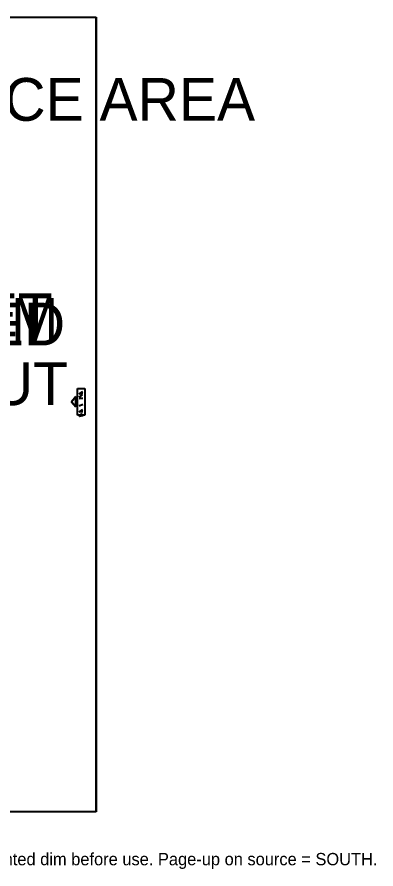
# Model space of a CAD drawing. Header units: feet. Extents: x -4 to 240, y -9 to 130.
# Drawn here: x 181.5 to 240, y -8.6 to 130 of the extents above; entities that cross this region are included whole.
import ezdxf

# ---------------------------------------------------------------- set-up
doc = ezdxf.new("R2010")
doc.units = ezdxf.units.FT
doc.layers.add('TEXT', color=3, linetype='Continuous')
doc.layers.add('WALLS', color=7, linetype='Continuous')

msp = doc.modelspace()

# ---------------------------------------------------------------- linework, layer by layer
at = {"layer": 'WALLS'}
for p, q in [((-4.17, 129.99), (194.39, 129.99)), ((194.39, 129.99), (194.39, 0.68)), ((194.39, 0.68), (194.39, 129.99)), ((191.36, 69.54), (192.54, 69.54)), ((191.36, 65.2), (191.36, 69.54)), ((191.36, 69.54), (192.54, 69.54)), ((191.36, 65.2), (191.36, 69.54)), ((192.54, 69.54), (192.54, 65.2)), ((192.54, 69.54), (192.54, 65.2)), ((190.37, 67.41), (191.07, 68.24)), ((191.07, 68.24), (190.37, 67.41)), ((191.07, 68.24), (191.07, 66.58)), ((191.07, 66.58), (191.07, 68.24)), ((191.64, 68.68), (192.19, 69.07)), ((192.19, 68.68), (191.64, 68.68)), ((191.64, 68.13), (192.09, 68.52)), ((192.09, 68.52), (191.64, 68.13)), ((191.64, 67.92), (192.19, 68.01)), ((192.19, 67.92), (191.64, 67.92)), ((191.07, 66.58), (190.37, 67.41)), ((190.37, 67.41), (191.07, 66.58)), ((191.64, 66.73), (192.19, 66.99)), ((192.19, 66.9), (191.64, 66.73)), ((192.54, 65.2), (191.36, 65.2)), ((192.54, 65.2), (191.36, 65.2)), ((191.64, 65.77), (192.19, 66.16)), ((192.19, 65.77), (191.64, 65.77)), ((191.64, 65.01), (192.03, 65.52)), ((192.19, 65.14), (191.64, 65.01)), ((194.39, 0.68), (-4.17, 0.68))]:
    msp.add_line(p, q, dxfattribs=at)

# ---------------------------------------------------------------- texts
at = {"layer": 'TEXT'}
for s, height, p in [('SERVICE AREA', 6.9589, (151.49, 113.11)), ('TOILET', 6.959, (154.74, 78.06)), ('150 MM ', 6.959, (154.62, 77.3)), ('RAISED', 6.959, (154.68, 76.56)), ('CUT-OUT', 6.959, (147.94, 66.86)), ('SOLARIS SHINE - TYPICAL FLOOR (3-7) - vector extract from builder PDF. UNITS: FEET. Calibrated: 8ft passage + 18ft clinic bays; verify with any printed dim before use. Page-up on source = SOUTH.', 2, (0, -8))]:
    msp.add_text(s, height=height, dxfattribs=at).set_placement(p)

doc.saveas('drawing.dxf')
